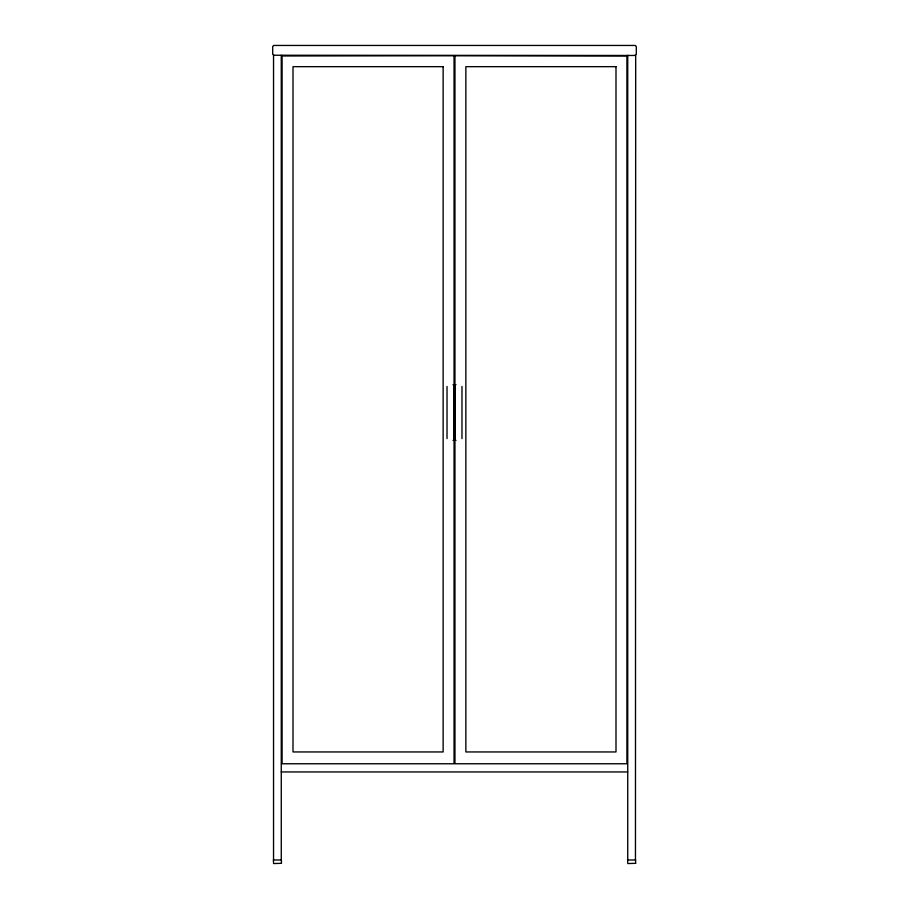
<?xml version="1.0" encoding="UTF-8"?>
<svg xmlns="http://www.w3.org/2000/svg" width="909" height="909" viewBox="0 0 909 909"><rect width="100%" height="100%" fill="white"/><g stroke="black" fill="none" stroke-linecap="round" stroke-linejoin="round"><path stroke-width="1.36" d="M627.733 55.244L627.733 859.994M281.267 771.946L627.733 771.946M281.267 859.994L281.267 55.244M635.459 859.994L635.686 55.472L273.541 55.244L273.541 859.994M635.164 55.256L636.3 54.267L636.3 46.427L635.164 45.45L273.836 45.45L272.7 46.427L272.7 54.267L273.836 55.256M455.988 384.552L455.182 385.223L455.182 439.774L455.988 440.445M453.012 440.445L453.818 439.774L453.818 385.223L453.012 384.552M453.818 55.756L282.097 55.983L282.097 762.856M455.182 55.756L626.903 55.983L626.903 762.856M281.495 763.765L627.505 763.765M461.977 386.45L461.977 438.604M454.954 55.983L454.954 762.856M454.046 55.983L454.046 762.856M447.023 386.45L447.023 438.604M281.426 863.323L273.598 863.55L273.37 859.994L281.426 859.994L281.426 863.323M635.63 863.323L627.801 863.55L627.574 859.994L635.63 859.994L635.63 863.323M443.137 66.664L293.005 66.664L293.005 751.948L443.137 751.948L443.137 66.664M615.995 66.664L465.863 66.664L465.863 751.948L615.995 751.948L615.995 66.664"/></g></svg>
